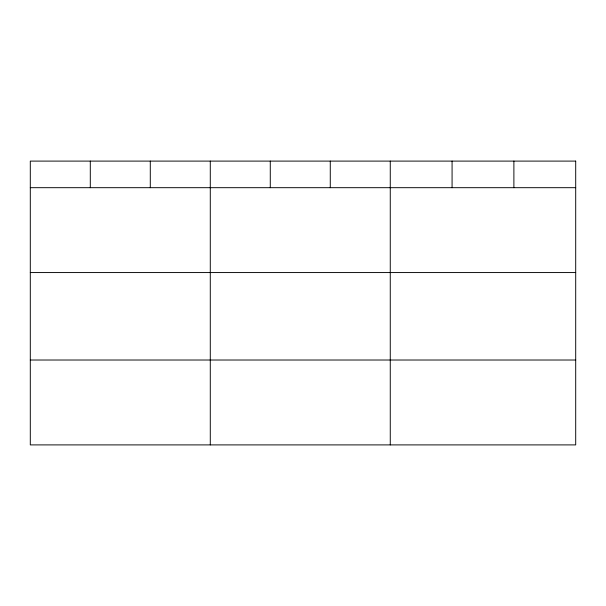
<?xml version="1.0" encoding="UTF-8"?>
<svg xmlns="http://www.w3.org/2000/svg" width="606" height="606" viewBox="0 0 606 606"><rect width="100%" height="100%" fill="white"/><g stroke="black" fill="none" stroke-linecap="round" stroke-linejoin="round"><path stroke-width="0.91" d="M30.3 187.686L575.7 187.686M30.3 272.564L575.7 272.564M30.3 360.017L575.7 360.017M513.888 161.098L513.888 187.686M452.076 161.098L452.076 187.686M390.264 161.098L390.264 444.902M330.27 161.098L330.27 187.686M270.276 161.098L270.276 187.686M210.282 161.098L210.282 444.902M150.288 161.098L150.288 187.686M90.294 161.098L90.294 187.686M575.7 161.098L30.3 161.098L30.3 444.902L575.7 444.902L575.7 161.098"/></g></svg>
